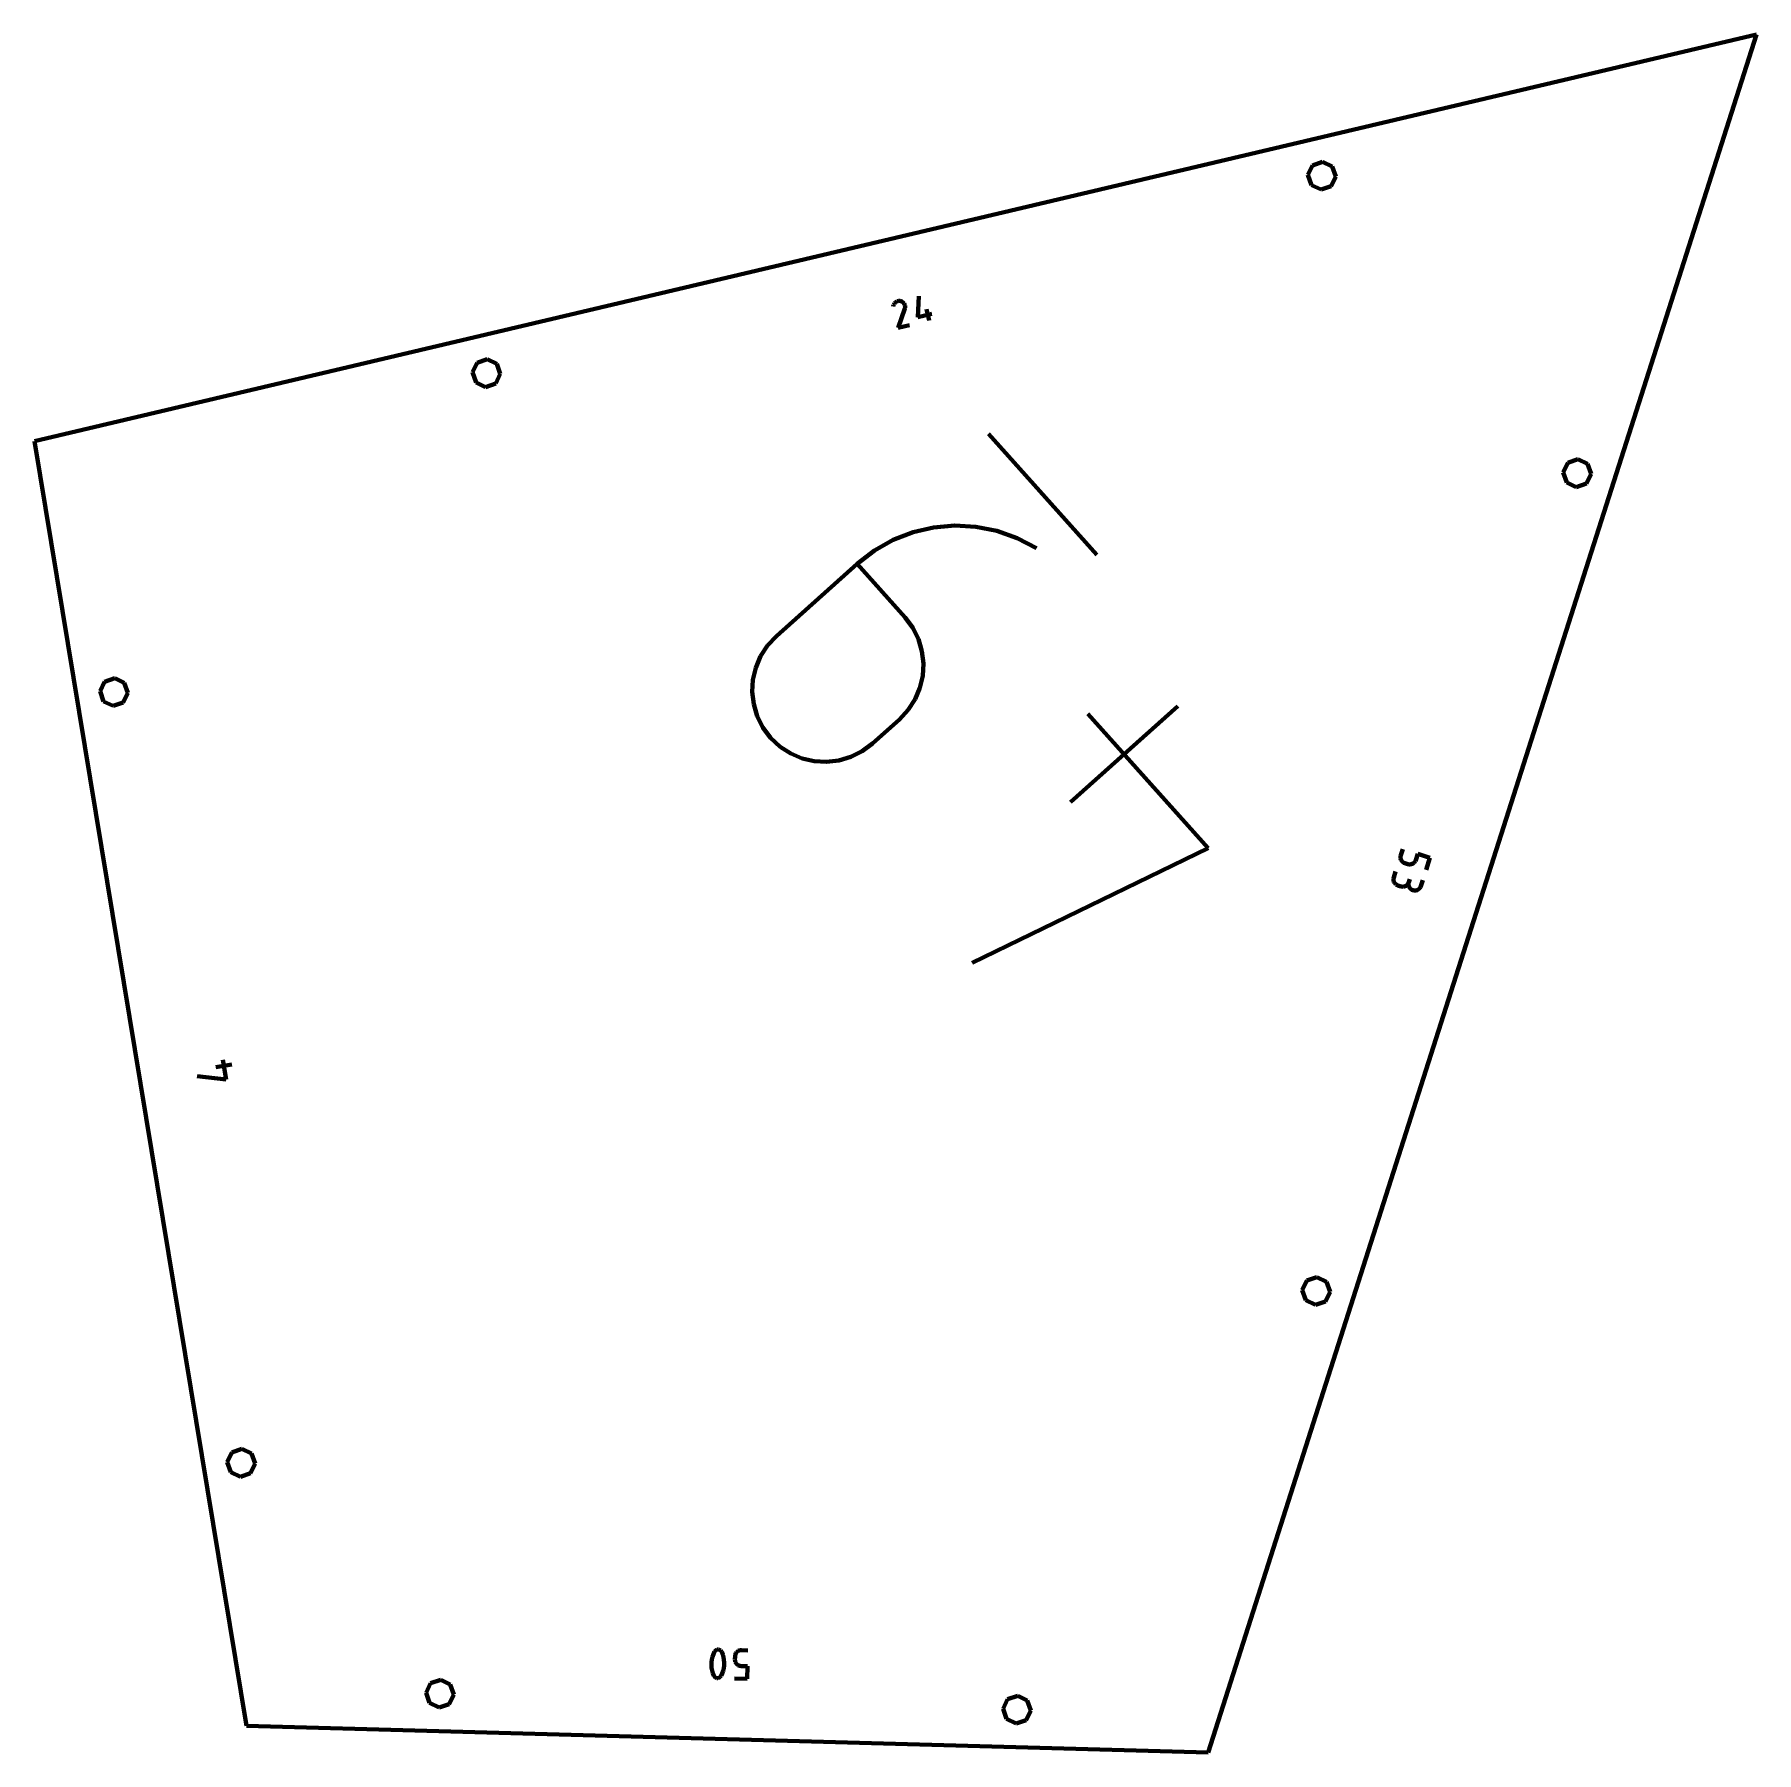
# Model space of a CAD drawing. Header units: inches. Extents: x -100 to 100, y -100 to -26.
# Drawn here: x 46.28 to 56.31, y -84.78 to -74.78 of the extents above; entities that cross this region are included whole.
import ezdxf

# ---------------------------------------------------------------- set-up
doc = ezdxf.new("R2010")
doc.units = ezdxf.units.IN
doc.header["$MEASUREMENT"] = 0
for name, color, linetype, lineweight in [('annotation', 7, 'Continuous', 0), ('boundary', 7, 'Continuous', 0), ('hole', 7, 'Continuous', 0)]:
    doc.layers.add(name, color=color, linetype=linetype, lineweight=lineweight)

msp = doc.modelspace()

# ---------------------------------------------------------------- linework, layer by layer
at = {"layer": 'annotation', "color": 1, "lineweight": 70}
for p, q in [((51.302954, -76.330516), (51.297861, -76.333259)), ((51.308453, -76.328665), (51.302954, -76.330516)), ((51.31424, -76.32777), (51.308453, -76.328665)), ((51.320199, -76.327893), (51.31424, -76.32777)), ((51.32621, -76.329095), (51.320199, -76.327893)), ((51.331876, -76.331394), (51.32621, -76.329095)), ((51.32621, -76.329095), (51.32621, -76.329095)), ((51.336909, -76.334569), (51.331876, -76.331394)), ((51.424701, -76.423284), (51.430353, -76.299862)), ((51.283913, -76.351915), (51.281542, -76.361257)), ((51.286201, -76.346223), (51.283913, -76.351915)), ((51.289367, -76.341175), (51.286201, -76.346223)), ((51.293293, -76.336833), (51.289367, -76.341175)), ((51.297861, -76.333259), (51.293293, -76.336833)), ((51.310706, -76.485117), (51.348517, -76.372468)), ((51.341244, -76.338504), (51.336909, -76.334569)), ((51.344814, -76.343079), (51.341244, -76.338504)), ((51.347554, -76.348176), (51.344814, -76.343079)), ((51.349398, -76.353678), (51.347554, -76.348176)), ((51.348517, -76.372468), (51.348569, -76.372361)), ((51.348517, -76.372468), (51.348517, -76.372468)), ((51.348569, -76.372361), (51.348617, -76.372253)), ((51.348617, -76.372253), (51.348663, -76.372144)), ((51.348663, -76.372144), (51.348706, -76.372034)), ((51.348706, -76.372034), (51.348746, -76.371921)), ((51.348746, -76.371921), (51.348785, -76.371805)), ((51.348785, -76.371805), (51.348822, -76.371684)), ((51.348822, -76.371684), (51.348857, -76.371557)), ((51.348857, -76.371557), (51.348891, -76.371425)), ((51.348891, -76.371425), (51.350132, -76.36542)), ((51.348891, -76.371425), (51.348891, -76.371425)), ((51.350279, -76.359465), (51.349398, -76.353678)), ((51.350132, -76.36542), (51.350279, -76.359465)), ((51.507259, -76.403779), (51.424701, -76.423284)), ((51.490321, -76.44268), (51.47472, -76.376645)), ((51.376742, -76.469515), (51.310706, -76.485117)), ((52.467252, -77.806865), (51.836788, -77.102501)), ((51.281078, -77.720155), (51.171692, -77.781658)), ((51.396761, -77.675418), (51.281078, -77.720155)), ((51.516835, -77.647626), (51.396761, -77.675418)), ((51.639391, -77.636958), (51.516835, -77.647626)), ((51.762522, -77.643593), (51.639391, -77.636958)), ((51.88432, -77.667711), (51.762522, -77.643593)), ((52.002877, -77.70949), (51.88432, -77.667711)), ((52.116287, -77.76911), (52.002877, -77.70949)), ((51.171692, -77.781658), (51.070512, -77.859748)), ((52.116287, -77.76911), (52.116287, -77.76911)), ((51.070512, -77.859748), (50.6007, -78.280268)), ((51.350516, -78.172573), (51.070512, -77.859748)), ((51.395723, -78.233238), (51.350516, -78.172573)), ((51.428501, -78.299143), (51.395723, -78.233238)), ((50.548931, -78.335678), (50.508947, -78.397622)), ((50.6007, -78.280268), (50.548931, -78.335678)), ((50.6007, -78.280268), (50.6007, -78.280268)), ((51.448937, -78.368606), (51.428501, -78.299143)), ((50.508947, -78.397622), (50.480849, -78.464425)), ((51.457121, -78.43994), (51.448937, -78.368606)), ((50.464736, -78.534414), (50.460708, -78.605912)), ((50.480849, -78.464425), (50.464736, -78.534414)), ((51.437083, -78.581484), (51.45314, -78.511461)), ((51.45314, -78.511461), (51.457121, -78.43994)), ((50.460708, -78.605912), (50.468864, -78.677244)), ((51.409039, -78.648325), (51.437083, -78.581484)), ((50.468864, -78.677244), (50.489305, -78.746735)), ((51.317342, -78.765719), (51.369096, -78.710298)), ((51.369096, -78.710298), (51.409039, -78.648325)), ((52.938804, -78.688038), (52.313155, -79.248047)), ((52.415761, -78.733895), (53.115891, -79.51609)), ((50.489305, -78.746735), (50.52213, -78.81271)), ((50.52213, -78.81271), (50.567438, -78.873493)), ((51.160709, -78.905918), (51.317342, -78.765719)), ((51.317342, -78.765719), (51.317342, -78.765719)), ((50.567438, -78.873493), (50.567438, -78.873493)), ((50.567438, -78.873493), (50.622745, -78.925118)), ((50.622745, -78.925118), (50.684638, -78.964963)), ((51.099911, -78.951241), (51.160709, -78.905918)), ((50.684638, -78.964963), (50.751431, -78.992931)), ((50.751431, -78.992931), (50.82144, -79.008927)), ((50.82144, -79.008927), (50.892978, -79.012852)), ((50.892978, -79.012852), (50.96436, -79.004611)), ((50.96436, -79.004611), (51.033899, -78.984106)), ((51.033899, -78.984106), (51.099911, -78.951241)), ((53.115891, -79.51609), (51.740732, -80.184314)), ((54.249023, -79.521521), (54.2378, -79.556689)), ((54.236353, -79.563182), (54.236092, -79.569649)), ((54.236092, -79.569649), (54.236949, -79.575957)), ((54.2378, -79.556689), (54.236353, -79.563182)), ((54.236949, -79.575957), (54.238857, -79.581976)), ((54.2378, -79.556689), (54.2378, -79.556689)), ((54.238857, -79.581976), (54.241747, -79.587572)), ((54.241747, -79.587572), (54.245553, -79.592613)), ((54.245553, -79.592613), (54.250206, -79.596969)), ((54.250206, -79.596969), (54.255639, -79.600506)), ((54.255639, -79.600506), (54.261784, -79.603092)), ((54.261784, -79.603092), (54.279304, -79.608683)), ((54.279304, -79.608683), (54.279304, -79.608683)), ((54.279304, -79.608683), (54.285808, -79.610134)), ((54.285808, -79.610134), (54.292277, -79.610396)), ((54.292277, -79.610396), (54.298581, -79.609539)), ((54.298581, -79.609539), (54.304589, -79.60763)), ((54.304589, -79.60763), (54.310171, -79.604739)), ((54.310171, -79.604739), (54.315198, -79.600934)), ((54.315198, -79.600934), (54.31954, -79.596284)), ((54.31954, -79.596284), (54.323065, -79.590857)), ((54.323065, -79.590857), (54.325645, -79.584723)), ((54.325645, -79.584723), (54.336868, -79.549555)), ((54.336868, -79.549555), (54.407392, -79.572062)), ((54.407392, -79.572062), (54.384946, -79.642397)), ((54.194955, -79.69292), (54.194691, -79.699394)), ((54.194691, -79.699394), (54.195545, -79.705704)), ((54.196406, -79.686414), (54.194955, -79.69292)), ((54.195545, -79.705704), (54.197448, -79.711719)), ((54.207629, -79.651247), (54.196406, -79.686414)), ((54.196406, -79.686414), (54.196406, -79.686414)), ((54.197448, -79.711719), (54.200333, -79.717308)), ((54.200333, -79.717308), (54.204129, -79.722341)), ((54.204129, -79.722341), (54.208768, -79.726686)), ((54.208768, -79.726686), (54.214182, -79.730213)), ((54.214182, -79.730213), (54.220301, -79.732789)), ((54.220301, -79.732789), (54.237909, -79.738409)), ((54.237909, -79.738409), (54.237909, -79.738409)), ((54.237909, -79.738409), (54.244387, -79.739852)), ((54.244387, -79.739852), (54.250841, -79.740113)), ((54.250841, -79.740113), (54.25714, -79.739259)), ((54.25714, -79.739259), (54.26315, -79.737355)), ((54.26315, -79.737355), (54.268739, -79.73447)), ((54.268739, -79.73447), (54.273777, -79.73067)), ((54.273777, -79.73067), (54.278129, -79.726022)), ((54.278129, -79.726022), (54.281664, -79.720592)), ((54.281664, -79.720592), (54.284251, -79.714449)), ((54.2828, -79.720955), (54.282538, -79.727429)), ((54.282538, -79.727429), (54.283395, -79.73374)), ((54.284251, -79.714449), (54.2828, -79.720955)), ((54.283395, -79.73374), (54.285305, -79.739757)), ((54.284251, -79.714449), (54.28987, -79.69684)), ((54.28987, -79.69684), (54.284251, -79.714449)), ((54.284251, -79.714449), (54.284251, -79.714449)), ((54.285305, -79.739757), (54.288199, -79.745349)), ((54.352, -79.743039), (54.354586, -79.736895)), ((54.354586, -79.736895), (54.365809, -79.701727)), ((54.288199, -79.745349), (54.292007, -79.750386)), ((54.292007, -79.750386), (54.296664, -79.754737)), ((54.296664, -79.754737), (54.302099, -79.75827)), ((54.302099, -79.75827), (54.308245, -79.760855)), ((54.308245, -79.760855), (54.308245, -79.760855)), ((54.308245, -79.760855), (54.314723, -79.762299)), ((54.314723, -79.762299), (54.321177, -79.76256)), ((54.321177, -79.76256), (54.327475, -79.761705)), ((54.327475, -79.761705), (54.333485, -79.759802)), ((54.333485, -79.759802), (54.339075, -79.756917)), ((54.339075, -79.756917), (54.344112, -79.753116)), ((54.344112, -79.753116), (54.348464, -79.748468)), ((54.348464, -79.748468), (54.352, -79.743039)), ((47.39592, -80.86389), (47.227202, -80.844548)), ((47.428682, -80.775725), (47.336662, -80.790918)), ((47.376926, -80.748845), (47.39592, -80.86389)), ((50.22499, -84.241811), (50.222946, -84.257707)), ((50.228632, -84.226148), (50.22499, -84.241811)), ((50.233868, -84.210841), (50.228632, -84.226148)), ((50.240695, -84.196013), (50.233868, -84.210841)), ((50.242942, -84.192518), (50.240695, -84.196013)), ((50.240695, -84.196013), (50.240695, -84.196013)), ((50.245704, -84.18956), (50.242942, -84.192518)), ((50.248889, -84.187166), (50.245704, -84.18956)), ((50.252408, -84.185363), (50.248889, -84.187166)), ((50.256169, -84.184178), (50.252408, -84.185363)), ((50.260083, -84.183637), (50.256169, -84.184178)), ((50.264059, -84.183767), (50.260083, -84.183637)), ((50.268006, -84.184595), (50.264059, -84.183767)), ((50.271834, -84.186148), (50.268006, -84.184595)), ((50.271834, -84.186148), (50.271834, -84.186148)), ((50.273357, -84.187016), (50.271834, -84.186148)), ((50.274798, -84.187983), (50.273357, -84.187016)), ((50.276155, -84.189044), (50.274798, -84.187983)), ((50.277423, -84.190196), (50.276155, -84.189044)), ((50.2786, -84.191434), (50.277423, -84.190196)), ((50.27968, -84.192754), (50.2786, -84.191434)), ((50.280661, -84.19415), (50.27968, -84.192754)), ((50.281538, -84.195619), (50.280661, -84.19415)), ((50.282309, -84.197156), (50.281538, -84.195619)), ((50.288272, -84.212369), (50.282309, -84.197156)), ((50.282309, -84.197156), (50.282309, -84.197156)), ((50.292628, -84.227966), (50.288272, -84.212369)), ((50.295381, -84.243821), (50.292628, -84.227966)), ((50.296534, -84.259813), (50.295381, -84.243821)), ((50.360016, -84.223424), (50.359505, -84.241835)), ((50.359505, -84.241835), (50.359505, -84.241835)), ((50.359505, -84.241835), (50.359918, -84.248497)), ((50.359918, -84.248497), (50.361463, -84.254794)), ((50.360797, -84.216792), (50.360016, -84.223424)), ((50.36269, -84.210581), (50.360797, -84.216792)), ((50.361463, -84.254794), (50.364041, -84.260621)), ((50.365587, -84.204893), (50.36269, -84.210581)), ((50.369381, -84.19983), (50.365587, -84.204893)), ((50.373962, -84.195493), (50.369381, -84.19983)), ((50.379223, -84.191985), (50.373962, -84.195493)), ((50.385055, -84.189407), (50.379223, -84.191985)), ((50.39135, -84.18786), (50.385055, -84.189407)), ((50.397999, -84.187448), (50.39135, -84.18786)), ((50.434958, -84.188472), (50.397999, -84.187448)), ((50.397999, -84.187448), (50.397999, -84.187448)), ((50.222946, -84.257707), (50.222502, -84.273711)), ((50.222502, -84.273711), (50.223663, -84.289702)), ((50.223663, -84.289702), (50.226432, -84.305557)), ((50.226432, -84.305557), (50.230811, -84.321151)), ((50.230811, -84.321151), (50.236806, -84.336363)), ((50.236806, -84.336363), (50.236806, -84.336363)), ((50.236806, -84.336363), (50.237579, -84.337903)), ((50.237579, -84.337903), (50.238463, -84.339379)), ((50.238463, -84.339379), (50.239451, -84.340784)), ((50.239451, -84.340784), (50.240537, -84.342111)), ((50.240537, -84.342111), (50.241713, -84.343353)), ((50.241713, -84.343353), (50.242973, -84.344501)), ((50.242973, -84.344501), (50.24431, -84.345549)), ((50.24431, -84.345549), (50.245717, -84.34649)), ((50.245717, -84.34649), (50.247188, -84.347315)), ((50.247188, -84.347315), (50.247188, -84.347315)), ((50.247188, -84.347315), (50.251046, -84.348901)), ((50.251046, -84.348901), (50.255015, -84.349754)), ((50.255015, -84.349754), (50.259007, -84.349903)), ((50.259007, -84.349903), (50.262932, -84.349374)), ((50.262932, -84.349374), (50.266701, -84.348194)), ((50.266701, -84.348194), (50.270223, -84.34639)), ((50.270223, -84.34639), (50.27341, -84.343989)), ((50.27341, -84.343989), (50.276172, -84.341019)), ((50.276172, -84.341019), (50.278419, -84.337506)), ((50.278419, -84.337506), (50.285215, -84.32268)), ((50.278419, -84.337506), (50.278419, -84.337506)), ((50.285215, -84.32268), (50.290428, -84.307374)), ((50.290428, -84.307374), (50.294054, -84.291712)), ((50.294054, -84.291712), (50.296091, -84.275818)), ((50.296091, -84.275818), (50.296534, -84.259813)), ((50.430346, -84.354905), (50.356429, -84.352856)), ((50.364041, -84.260621), (50.367547, -84.265872)), ((50.367547, -84.265872), (50.371881, -84.27044)), ((50.371881, -84.27044), (50.376939, -84.27422)), ((50.376939, -84.27422), (50.38262, -84.277104)), ((50.38262, -84.277104), (50.388821, -84.278988)), ((50.388821, -84.278988), (50.395441, -84.279766)), ((50.395441, -84.279766), (50.4324, -84.28079)), ((50.4324, -84.28079), (50.430346, -84.354905))]:
    msp.add_line(p, q, dxfattribs=at)
at = {"layer": 'boundary', "color": 5, "lineweight": 70}
for p, q in [((56.309969, -74.775982), (46.279519, -77.145717)), ((53.116168, -84.783723), (56.309969, -74.775982)), ((46.279519, -77.145717), (47.514935, -84.6285)), ((47.514935, -84.6285), (53.116168, -84.783723))]:
    msp.add_line(p, q, dxfattribs=at)
at = {"layer": 'hole', "color": 5, "lineweight": 70}
for p, q in [((53.72392, -75.53844), (53.782549, -75.517872)), ((53.782549, -75.517872), (53.838549, -75.544786)), ((53.697006, -75.59444), (53.72392, -75.53844)), ((53.717574, -75.653069), (53.697006, -75.59444)), ((53.859117, -75.603415), (53.832203, -75.659416)), ((53.838549, -75.544786), (53.859117, -75.603415)), ((53.773574, -75.679983), (53.717574, -75.653069)), ((53.832203, -75.659416), (53.773574, -75.679983)), ((48.830964, -76.744062), (48.857877, -76.688062)), ((48.857877, -76.688062), (48.916507, -76.667495)), ((48.916507, -76.667495), (48.972507, -76.694408)), ((48.972507, -76.694408), (48.993074, -76.753037)), ((48.851531, -76.802691), (48.830964, -76.744062)), ((48.907532, -76.829605), (48.851531, -76.802691)), ((48.966161, -76.809038), (48.907532, -76.829605)), ((48.993074, -76.753037), (48.966161, -76.809038)), ((55.183685, -77.3272), (55.210598, -77.2712)), ((55.204252, -77.38583), (55.183685, -77.3272)), ((55.210598, -77.2712), (55.269227, -77.250633)), ((55.269227, -77.250633), (55.325228, -77.277546)), ((55.325228, -77.277546), (55.345795, -77.336175)), ((55.260252, -77.412743), (55.204252, -77.38583)), ((55.318881, -77.392176), (55.260252, -77.412743)), ((55.345795, -77.336175), (55.318881, -77.392176)), ((46.688289, -78.546152), (46.746918, -78.525584)), ((46.746918, -78.525584), (46.802918, -78.552498)), ((46.661375, -78.602152), (46.688289, -78.546152)), ((46.681943, -78.660781), (46.661375, -78.602152)), ((46.823486, -78.611127), (46.796572, -78.667127)), ((46.802918, -78.552498), (46.823486, -78.611127)), ((46.737943, -78.687695), (46.681943, -78.660781)), ((46.796572, -78.667127), (46.737943, -78.687695)), ((53.663552, -82.090518), (53.690466, -82.034518)), ((53.690466, -82.034518), (53.749095, -82.013951)), ((53.749095, -82.013951), (53.805095, -82.040864)), ((53.805095, -82.040864), (53.825663, -82.099493)), ((53.68412, -82.149147), (53.663552, -82.090518)), ((53.74012, -82.176061), (53.68412, -82.149147)), ((53.825663, -82.099493), (53.798749, -82.155494)), ((53.798749, -82.155494), (53.74012, -82.176061)), ((47.402625, -83.091822), (47.429538, -83.035822)), ((47.429538, -83.035822), (47.488167, -83.015254)), ((47.488167, -83.015254), (47.544168, -83.042168)), ((47.544168, -83.042168), (47.564735, -83.100797)), ((47.423192, -83.150451), (47.402625, -83.091822)), ((47.479193, -83.177365), (47.423192, -83.150451)), ((47.564735, -83.100797), (47.537822, -83.156797)), ((47.537822, -83.156797), (47.479193, -83.177365)), ((48.560186, -84.436391), (48.5871, -84.38039)), ((48.580753, -84.49502), (48.560186, -84.436391)), ((48.5871, -84.38039), (48.645729, -84.359823)), ((48.645729, -84.359823), (48.701729, -84.386737)), ((48.722297, -84.445366), (48.695383, -84.501366)), ((48.701729, -84.386737), (48.722297, -84.445366)), ((51.94784, -84.473524), (52.006469, -84.452957)), ((52.006469, -84.452957), (52.062469, -84.479871)), ((48.636754, -84.521933), (48.580753, -84.49502)), ((48.695383, -84.501366), (48.636754, -84.521933)), ((51.920926, -84.529525), (51.94784, -84.473524)), ((51.941494, -84.588154), (51.920926, -84.529525)), ((52.083037, -84.5385), (52.056123, -84.5945)), ((52.062469, -84.479871), (52.083037, -84.5385)), ((51.997494, -84.615068), (51.941494, -84.588154)), ((52.056123, -84.5945), (51.997494, -84.615068))]:
    msp.add_line(p, q, dxfattribs=at)

doc.saveas('drawing.dxf')
